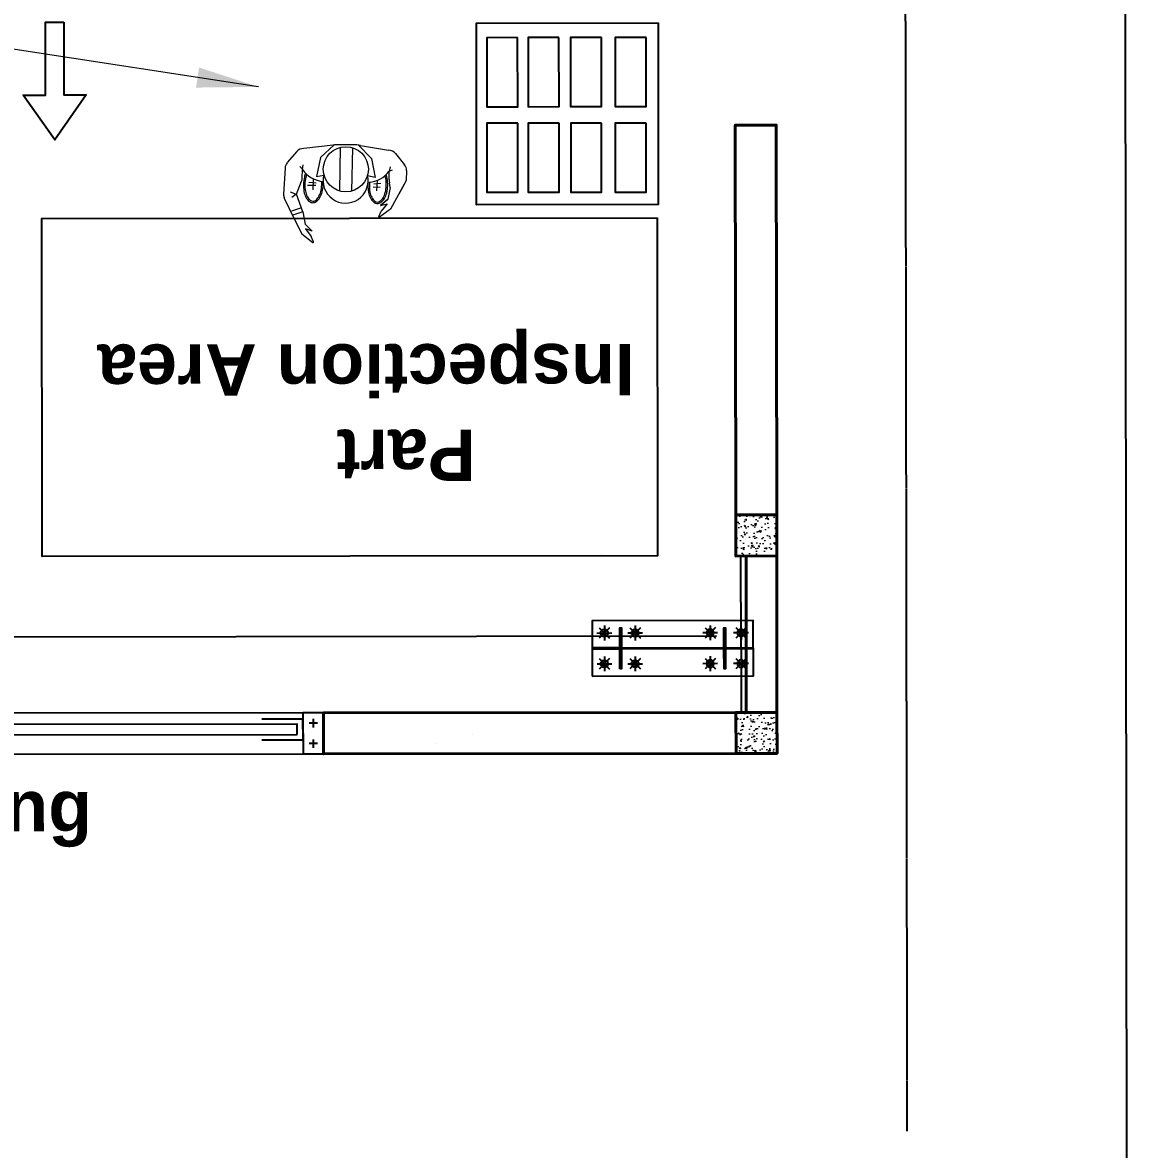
# Model space of a CAD drawing. Header units: feet. Extents: x -99009 to 3252343, y -11094690 to 9035152.
# Drawn here: x 2525392 to 2530777, y -2005054 to -1999562 of the extents above; entities that cross this region are included whole.
import ezdxf

# ---------------------------------------------------------------- set-up
doc = ezdxf.new("R2010")
doc.units = ezdxf.units.FT
doc.linetypes.add('HIDDEN', pattern=[0.375, 0.25, -0.125])
for name, color, linetype in [('1', 1, 'Continuous'), ('DOOR', 5, 'Continuous'), ('JOB', 4, 'Continuous'), ('K-LINE', 7, 'Continuous'), ('KERB WALL', 44, 'Continuous')]:
    doc.layers.add(name, color=color, linetype=linetype)
for name, color, linetype, lineweight in [('ELEVATION', 2, 'Continuous', 25), ('hat', 30, 'Continuous', 0), ('Line', 7, 'Continuous', 13), ('RCC', 3, 'Continuous', 40), ('ROAD', 134, 'Continuous', 0), ('WALL', 10, 'Continuous', 40)]:
    doc.layers.add(name, color=color, linetype=linetype, lineweight=lineweight)
doc.styles.get("Standard").update_dxf_attribs({"font": 'GOTHICB.TTF'})
doc.dimstyles.new('LGB VVP', dxfattribs={"dimtxt": 3, "dimasz": 3, "dimexe": 1, "dimexo": 1, "dimgap": 1, "dimtad": 1, "dimtoh": 1, "dimdec": 4, "dimzin": 12, "dimdsep": 46, "dimtxsty": 'Standard', "dimcen": 0, "dimclrd": 2, "dimclre": 1, "dimclrt": 3, "dimadec": 0, "dimazin": 3, "dimtfac": 1, "dimtdec": 4, "dimtofl": 0, "dimtmove": 0, "dimatfit": 3, "dimfxl": 1, "dimtolj": 1, "dimtzin": 0, "dimlwd": 13, "dimlwe": 13, "dimarcsym": 0})

# ---------------------------------------------------------------- blocks, each defined once
blk = doc.blocks.new('CHANNEL')
for points in [[(-50, 100), (0, 100), (0, 0), (-200, 0), (-200, 100), (-150, 100)], [(-150, 70.7), (-150, 29.3)], [(-50, 70.7), (-50, 29.3)], [(-129.3, 50), (-170.7, 50)], [(-29.3, 50), (-70.7, 50)]]:
    blk.add_lwpolyline(points)
blk = doc.blocks.new('SD 5.')
blk.add_lwpolyline([(-1425.2322, 9.026), (-1425.2322, 8.976), (-1430.8794, 8.976), (-1430.8794, 9.026)], close=True)
blk.add_lwpolyline([(-1425.4044, 9.051), (-1425.2044, 9.051), (-1425.2044, 8.951), (-1425.4044, 8.951)])
at = {"layer": 'ELEVATION'}
blk.add_lwpolyline([(-1431.0044, 9.1204), (-1425.2044, 9.1204)], dxfattribs=at)
at = {"xscale": 0.001, "yscale": 0.001, "zscale": 0.001, "rotation": 270}
blk.add_blockref('CHANNEL', (-1425.2044, 8.9204), dxfattribs=at)
blk = doc.blocks.new('RCC COLUMN')
at = {"layer": 'ROAD'}
h = blk.add_hatch(dxfattribs=at)
h.set_pattern_fill('AR-CONC', color=252, scale=10)
h.set_pattern_definition([(50, (-23146.816, 205572.735), (71.726018, -6.275213), [7.5, -82.5]), (355, (-23146.82, 205572.735), (-13.875133, 75.219213), [6, -66]), (100.451444, (-23140.84, 205572.21), (57.850885, 68.944), [6.37402, -70.11421]), (46.1842, (-23146.82, 205592.735), (106.724133, -16.551928), [11.25, -123.75]), (96.635635, (-23137.92, 205591.36), (93.466195, 97.41186), [9.561034, -105.171376]), (351.184164, (-23146.82, 205592.73), (93.466195, 97.41186), [9, -99]), (21, (-23136.816, 205587.735), (59.690705, -40.261889), [7.5, -82.5]), (326, (-23136.82, 205587.735), (24.331533, 72.515005), [6, -66]), (71.451445, (-23131.84, 205584.38), (84.022238, 32.253115), [6.37402, -70.11421]), (37.5, (-23146.816, 205572.735), (1.2159855, 33.2893854), [0, -65.2, 0, -67, 0, -66.25]), (7.5, (-23146.816, 205572.735), (26.306954, 39.441171), [0, -38.2, 0, -63.7, 0, -25.25]), (327.5, (-23169.116, 205572.735), (53.3822436, -2.2554872), [0, -25, 0, -78, 0, -103.5]), (317.5, (-23179.116, 205572.735), (58.318617, 10.010498), [0, -32.5, 0, -51.8, 0, -73.5])])
h.paths.add_polyline_path([(-100, -115), (100, -115), (100, 85), (-100, 85)])
at = {"layer": 'RCC'}
blk.add_lwpolyline([(-100, -115), (100, -115), (100, 85), (-100, 85)], close=True, dxfattribs=at)
blk = doc.blocks.new('vaimand')
at = {"color": 242, "lineweight": 5, "true_color": 0xcd2027}
for p, q in [((-211.5, 106.3), (-257, 60.5)), ((-48.8, 123.9), (-179.6, 117.9)), ((-44.2, 125.5), (-107.9, 73.3)), ((-33.7, -80), (-16.7, 111.9)), ((39.5, 119.1), (-25.6, 123.6)), ((19.8, -84.7), (36.8, 106.2)), ((62.9, 116), (116.5, 53.4)), ((72.1, 114.1), (194.9, 84.7)), ((-107.9, 73.3), (-132.7, -9.8)), ((116.5, 53.4), (126.3, -32.8)), ((224.2, 67.6), (260.9, 14.5)), ((-268.3, 37.3), (-282.8, -77.8)), ((-193.7, 28.7), (-203.1, 39.9)), ((-195.6, -12.5), (-192.3, 25.1)), ((-192.3, 25.1), (-187, 45.5)), ((192.6, -10.8), (197.9, 9.6)), ((-226.1, -81.6), (-199.4, -26.4)), ((-138, -49.4), (-174.2, -46.1)), ((-135.3, -39.2), (-168, -34.5)), ((-151.7, -67.3), (-146.6, -19.2)), ((-132.7, -9.8), (-99.3, -5.8)), ((126.3, -32.8), (94.1, -23)), ((129.7, -92.2), (136.3, -45.1)), ((187.7, -46.5), (191, -8.9)), ((191, -8.9), (205.4, -3.3)), ((268, -10.3), (263.5, -55)), ((-281.1, -95.6), (-243.9, -189.8)), ((-226.2, -83.3), (-251.2, -70.6)), ((-229.7, -83), (-248.2, -95.3)), ((-203.1, -162.1), (-226.1, -81.6)), ((146.6, -78.1), (115.7, -73.6)), ((149.9, -61), (118.5, -61.7)), ((190.2, -81.1), (175.9, -131.1)), ((263.5, -55), (185.5, -176.2)), ((190.2, -81.1), (189, -60.9)), ((254.7, -68.8), (226.2, -112.9)), ((-208.3, -142.8), (-253.2, -154.7)), ((142.5, -158.2), (175.9, -131.1)), ((142.5, -158.2), (175.9, -131.1)), ((175.9, -131.1), (142.5, -158.2)), ((-203.1, -162.1), (-248.1, -174)), ((-243.9, -189.8), (-214.9, -259.2)), ((-203.1, -162.1), (-197.5, -216.5)), ((130.6, -205.4), (143.5, -182.2)), ((185.5, -176.2), (133.4, -208.1)), ((142.5, -158.2), (172.3, -151.7)), ((172.3, -151.7), (143.5, -182.2)), ((-197.6, -237.4), (-174.6, -272.5)), ((-167.5, -250.2), (-197.6, -237.4)), ((-197.5, -216.5), (-167.5, -250.2)), ((-167.5, -250.2), (-197.5, -216.5)), ((-167.5, -250.2), (-197.5, -216.5)), ((-214.9, -259.2), (-169.3, -299.8)), ((-166, -297.6), (-174.6, -272.5))]:
    blk.add_line(p, q, dxfattribs=at)
for points in [[(-179.2, 7.3, 0.043282), (-185.7, -7.7, 0.055571), (-192.5, -39.7, 0.055571), (-192.1, -72.4, 0.069361), (-185.4, -97.7, 0.105874), (-171.4, -117.7, 0.163899), (-156.8, -124.3, 0.163899), (-141.2, -120.7, 0.105874), (-123.5, -103.8, 0.069361), (-111.9, -80.3, 0.055571), (-105.1, -48.4, 0.024541), (-104.4, -34, 0.041767)], [(-174.6, 2.3, 0.037104), (-179.6, -9.8, 0.055571), (-186.2, -40.3, 0.055571), (-185.8, -71.6, 0.069361), (-179.5, -95.2, 0.105874), (-167, -113, 0.163899), (-156.2, -117.9, 0.163899), (-144.5, -115.2, 0.105874), (-128.8, -100.2, 0.069361), (-118, -78.3, 0.055571), (-111.5, -47.8, 0.024541), (-110.8, -33.9, 0.024541)], [(94.1, -51.7, 0.019815), (92.5, -63.2, 0.055571), (92.9, -95.9, 0.069361), (99.7, -121.2, 0.105874), (113.7, -141.2, 0.163899), (128.2, -147.8, 0.163899), (143.8, -144.2, 0.105874), (161.5, -127.4, 0.069361), (173.1, -103.9, 0.055571), (179.9, -71.9, 0.055571), (179.6, -39.3, 0.039908), (176.5, -24.5, 0.011242)], [(100.4, -52.8, 0.019815), (98.9, -63.9, 0.055571), (99.2, -95.1, 0.069361), (105.6, -118.7, 0.105874), (118, -136.5, 0.163899), (128.9, -141.4, 0.163899), (140.5, -138.8, 0.105874), (156.2, -123.8, 0.069361), (167.1, -101.9, 0.055571), (173.6, -71.3, 0.055571), (173.2, -40.1, 0.039908), (170.4, -26.2, 0.039908)]]:
    blk.add_lwpolyline(points, format="xyb", dxfattribs=at)
blk.add_circle((-0.2, 13.2), 100, dxfattribs=at)
for centre, radius, start, end in [((-183.1, 78.1), 40, 84.9304, 135.2053), ((-39.6, -75.9), 200, 85.9933, 92.619), ((25.6, -80.4), 200, 76.5524, 85.9933), ((-228.6, 32.3), 40, 135.2053, 172.7828), ((191.3, 44.9), 40, 34.6556, 84.9304), ((-84.3, 90.8), 126.4, 211.3613, 260.885), ((228, -8.2), 40, 357.078, 34.6556), ((-235.4, -9), 40, 334.2049, 354.9304), ((-4.6, -36.8), 100, 160.3742, 9.4866), ((96.4, 74.8), 126.4, 270.9864, 318.4996), ((227.5, -50.1), 40, 174.9304, 195.656), ((-243.1, -82.8), 40, 172.7828, 198.6125), ((132.3, -206.4), 2, 150.9679, 301.4593)]:
    blk.add_arc(centre, radius, start, end, dxfattribs=at)
at = {"color": 5, "lineweight": 5}
blk.add_arc((-167.9, -298.3), 2, 228.4016, 18.8929, dxfattribs=at)
blk = doc.blocks.new('A$C110D60DF')
at = {"color": 6, "lineweight": 5, "rotation": 183.9260337634763}
blk.add_blockref('vaimand', (-1.1, 13.2), dxfattribs=at)
blk = doc.blocks.new('sfsfsfsfsf')
at = {"layer": 'K-LINE', "color": 210}
blk.add_lwpolyline([(124362.8, 43737), (124007.9, 43737), (124007.9, 43627.8), (123789.6, 43781.7), (124007.9, 43935.6), (124007.9, 43826.5), (124362.8, 43826.5), (124362.8, 43737)], dxfattribs=at)
blk = doc.blocks.new('m30ab')
at = {"color": 7}
for p, q in [((-74.5, 111.5), (-74.5, 39.5)), ((75.5, 111.5), (75.5, 39.5)), ((-110.5, 75.5), (-38.5, 75.5)), ((-100, 100.9), (-49.1, 50)), ((-49.1, 100.9), (-100, 50)), ((39.5, 75.5), (111.5, 75.5)), ((50, 100.9), (100.9, 50)), ((100.9, 100.9), (50, 50)), ((-100, -49.1), (-49.1, -100)), ((-49.1, -49.1), (-100, -100)), ((-74.5, -38.5), (-74.5, -110.5)), ((50, -49.1), (100.9, -100)), ((100.9, -49.1), (50, -100)), ((75.5, -38.5), (75.5, -110.5)), ((-110.5, -74.5), (-38.5, -74.5)), ((39.5, -74.5), (111.5, -74.5))]:
    blk.add_line(p, q, dxfattribs=at)
for centre in [(-74.5, 75.5), (75.5, 75.5), (-74.5, -74.5), (75.5, -74.5)]:
    blk.add_circle(centre, 18, dxfattribs=at)
blk = doc.blocks.new('FD830J')
at = {"color": 1}
blk.add_lwpolyline([(928669.3, 407578.9), (927883.3, 407578.9), (927883.3, 407308.9), (928669.3, 407308.9)], close=True, dxfattribs=at)
at = {"color": 3}
blk.add_lwpolyline([(928534.3, 407543.9), (928534.3, 407343.9), (928526.3, 407343.9), (928526.3, 407441.4), (928026.3, 407441.4), (928026.3, 407343.9), (928018.3, 407343.9), (928018.3, 407543.9), (928026.3, 407543.9), (928026.3, 407446.4), (928526.3, 407446.4), (928526.3, 407543.9)], close=True, dxfattribs=at)
at = {"color": 4}
for points in [[(928018.3, 407446.4), (928018.3, 407441.4), (927883.3, 407441.4), (927883.3, 407446.4)], [(928534.3, 407446.4), (928534.3, 407441.4), (928669.3, 407441.4), (928669.3, 407446.4)]]:
    blk.add_lwpolyline(points, close=True, dxfattribs=at)
at = {"color": 1, "xscale": -1, "rotation": 179.9999999999999}
blk.add_blockref('m30ab', (928017.8, 407444.4), dxfattribs=at)
at = {"color": 1, "rotation": 180}
blk.add_blockref('m30ab', (928534.8, 407444.4), dxfattribs=at)

msp = doc.modelspace()

# ---------------------------------------------------------------- linework, layer by layer
msp.add_lwpolyline([(2399418.96967, -1877847.67055), (2530627.71938, -1877471.10847), (2530777.44027, -2009341.13689), (2399568.69056, -2009717.69897)], close=True)
at = {"layer": '1'}
msp.add_arc((2520410.24778, -1978395.99612), 100000, 84.1346387202, 194.3871675539, dxfattribs=at)
at = {"layer": 'ELEVATION', "linetype": 'HIDDEN'}
msp.add_lwpolyline([(2529489.72448, -1893835.93596), (2529504.82485, -1907135.92729), (2520325.31233, -1907146.34951), (2520330.81886, -1911996.34638), (2529565.81291, -1911985.86127), (2529702.62054, -2004963.77257)], dxfattribs=at)
at = {"layer": 'ELEVATION'}
for points in [[(2528893.70598, -2002611.68277), (2528893.19507, -2002161.68306), (2528918.19505, -2002161.65468), (2528918.70597, -2002611.65439)], [(2528893.70598, -2002611.68277), (2528894.06022, -2002923.68257), (2528919.0602, -2002923.65419), (2528918.70597, -2002611.65439)]]:
    msp.add_lwpolyline(points, dxfattribs=at)
at = {"layer": 'hat', "color": 253, "linetype": 'Continuous', "lineweight": 13, "true_color": 0x9898cc}
for p, q in [((2527586.87522, -2003032.56726, -683.16275), (2527586.87522, -2003032.56726, -683.16275)), ((2527405.09801, -2003075.81092, -683.16275), (2527405.09801, -2003075.81092, -683.16275))]:
    msp.add_line(p, q, dxfattribs=at)
at = {"layer": 'K-LINE', "color": 3}
msp.add_line((2528215.03217, -2002150.02923), (2528215.03217, -2002150.02731), dxfattribs=at)
at = {"layer": 'K-LINE', "color": 4, "ltscale": 300}
msp.add_line((2528774.98325, -2002552.82313), (2524263.85159, -2002557.94492), dxfattribs=at)
at = {"layer": 'K-LINE', "transparency": 33554687}
msp.add_lwpolyline([(2528489.58573, -1999563.52322), (2528490.59137, -2000449.26463), (2527604.84996, -2000450.27028), (2527603.84431, -1999564.52886), (2528489.58573, -1999563.52322)], dxfattribs=at)
at = {"layer": 'K-LINE', "color": 5}
for points in [[(2527804.74982, -1999635.52659), (2527654.14404, -1999635.69759), (2527654.526, -1999972.1157), (2527805.13178, -1999971.94471)], [(2528006.20951, -1999635.29786), (2527855.60373, -1999635.46885), (2527855.98568, -1999971.88697), (2528006.59147, -1999971.71598)], [(2528213.53695, -1999635.06247), (2528062.93117, -1999635.23346), (2528063.31313, -1999971.65158), (2528213.91891, -1999971.48058)], [(2528430.64399, -1999634.81597), (2528280.03821, -1999634.98697), (2528280.42017, -1999971.40508), (2528431.02595, -1999971.23409)], [(2527805.22283, -2000052.1374), (2527654.61705, -2000052.30839), (2527654.999, -2000388.72651), (2527805.60479, -2000388.55551)], [(2528006.68252, -2000051.90867), (2527856.07673, -2000052.07966), (2527856.45869, -2000388.49777), (2528007.06447, -2000388.32678)], [(2528214.00996, -2000051.67327), (2528063.40417, -2000051.84427), (2528063.78613, -2000388.26238), (2528214.39192, -2000388.09139)], [(2528431.117, -2000051.42678), (2528280.51121, -2000051.59777), (2528280.89317, -2000388.01589), (2528431.49896, -2000387.84489)]]:
    msp.add_lwpolyline(points, close=True, dxfattribs=at)
at = {"layer": 'K-LINE', "color": 3}
msp.add_lwpolyline([(2528485.43864, -2000513.10096), (2528487.30981, -2002161.17417), (2525487.35005, -2002164.58023), (2525485.47888, -2000516.50702)], close=True, dxfattribs=at)
at = {"layer": 'KERB WALL'}
msp.add_line((2526858.56142, -2002925.89361), (2513783.63436, -2002940.73845), dxfattribs=at)
at = {"layer": 'RCC'}
for points in [[(2528918.70597, -2002611.65439), (2528918.19505, -2002161.65468), (2529068.19495, -2002161.48437), (2529068.70587, -2002611.48408)], [(2528918.70597, -2002611.65439), (2528919.0602, -2002923.65419), (2529069.0601, -2002923.48388), (2529068.70587, -2002611.48408)]]:
    msp.add_lwpolyline(points, dxfattribs=at)
at = {"layer": 'WALL'}
for points in [[(2528867.96801, -2001961.71158), (2528865.81081, -2000061.7128), (2529065.81069, -2000061.48573), (2529067.96788, -2001961.4845)], [(2528869.06018, -2002923.71096), (2526858.56153, -2002925.99361), (2526858.7886, -2003125.99348), (2528869.28725, -2003123.71083)]]:
    msp.add_lwpolyline(points, close=True, dxfattribs=at)

# ---------------------------------------------------------------- block references
for name, p, rotation in [('RCC COLUMN', (2528953.08149, -2002061.615), 90.0650517140735), ('FD830J', (3456373.7939, -1594113.84279), 180.0650517140735)]:
    msp.add_blockref(name, p, dxfattribs=dict(rotation=rotation))
at = {"xscale": -1, "rotation": 90.06505171407346}
msp.add_blockref('RCC COLUMN', (2528954.17371, -2003023.61439), dxfattribs=at)
at = {"layer": 'DOOR', "xscale": -1000, "yscale": 1000, "zscale": 999.9999999999999, "rotation": 180.0650517140735}
msp.add_blockref('SD 5.', (3951951.92565, -1992387.58647), dxfattribs=at)
msp.add_blockref('SD 5.', (3951951.92565, -1992387.58647), dxfattribs=at)
at = {"layer": 'JOB', "rotation": 90.06505171406984}
msp.add_blockref('sfsfsfsfsf', (2569470.41811, -2123873.06641), dxfattribs=at)
at = {"layer": 'K-LINE', "color": 30, "ltscale": 2, "true_color": 0xf26722, "transparency": 33554684, "xscale": 1.100000000000001, "yscale": 1.1, "zscale": 1.1, "rotation": 180.0650517140735}
msp.add_blockref('A$C110D60DF', (2526967.45874, -2000276.87563, -86), dxfattribs=at)

# ---------------------------------------------------------------- texts
at = {"layer": 'K-LINE', "color": 0, "lineweight": 5, "insert": (2528473.99656, -2001794.58425), "char_height": 250, "width": 7764, "attachment_point": 1, "rotation": 180.06505171}
msp.add_mtext('{\\fArial|b1|i0|c0|p34;         Part\\P Inspection Area  }', dxfattribs=at)
at = {"layer": 'Line', "lineweight": 5, "insert": (2520839.66785, -2003259.0955), "char_height": 250, "attachment_point": 1, "rotation": 0.06505171}
msp.add_mtext_dynamic_manual_height_columns('\\pxqc;{\\fArial|b1|i0|c0|p34;Rolling Shutter Opening}', width=5765.2435607, gutter_width=1, heights=[0], dxfattribs=at)

# ---------------------------------------------------------------- leaders
at = {"layer": 'K-LINE'}
msp.add_leader([(2526541.3332, -1999875.42588), (2525334.42359, -1999690.38683)], dimstyle='LGB VVP', override={"dimasz": 300, "dimgap": 1, "dimtad": 0}, dxfattribs=at)

doc.saveas('drawing.dxf')
